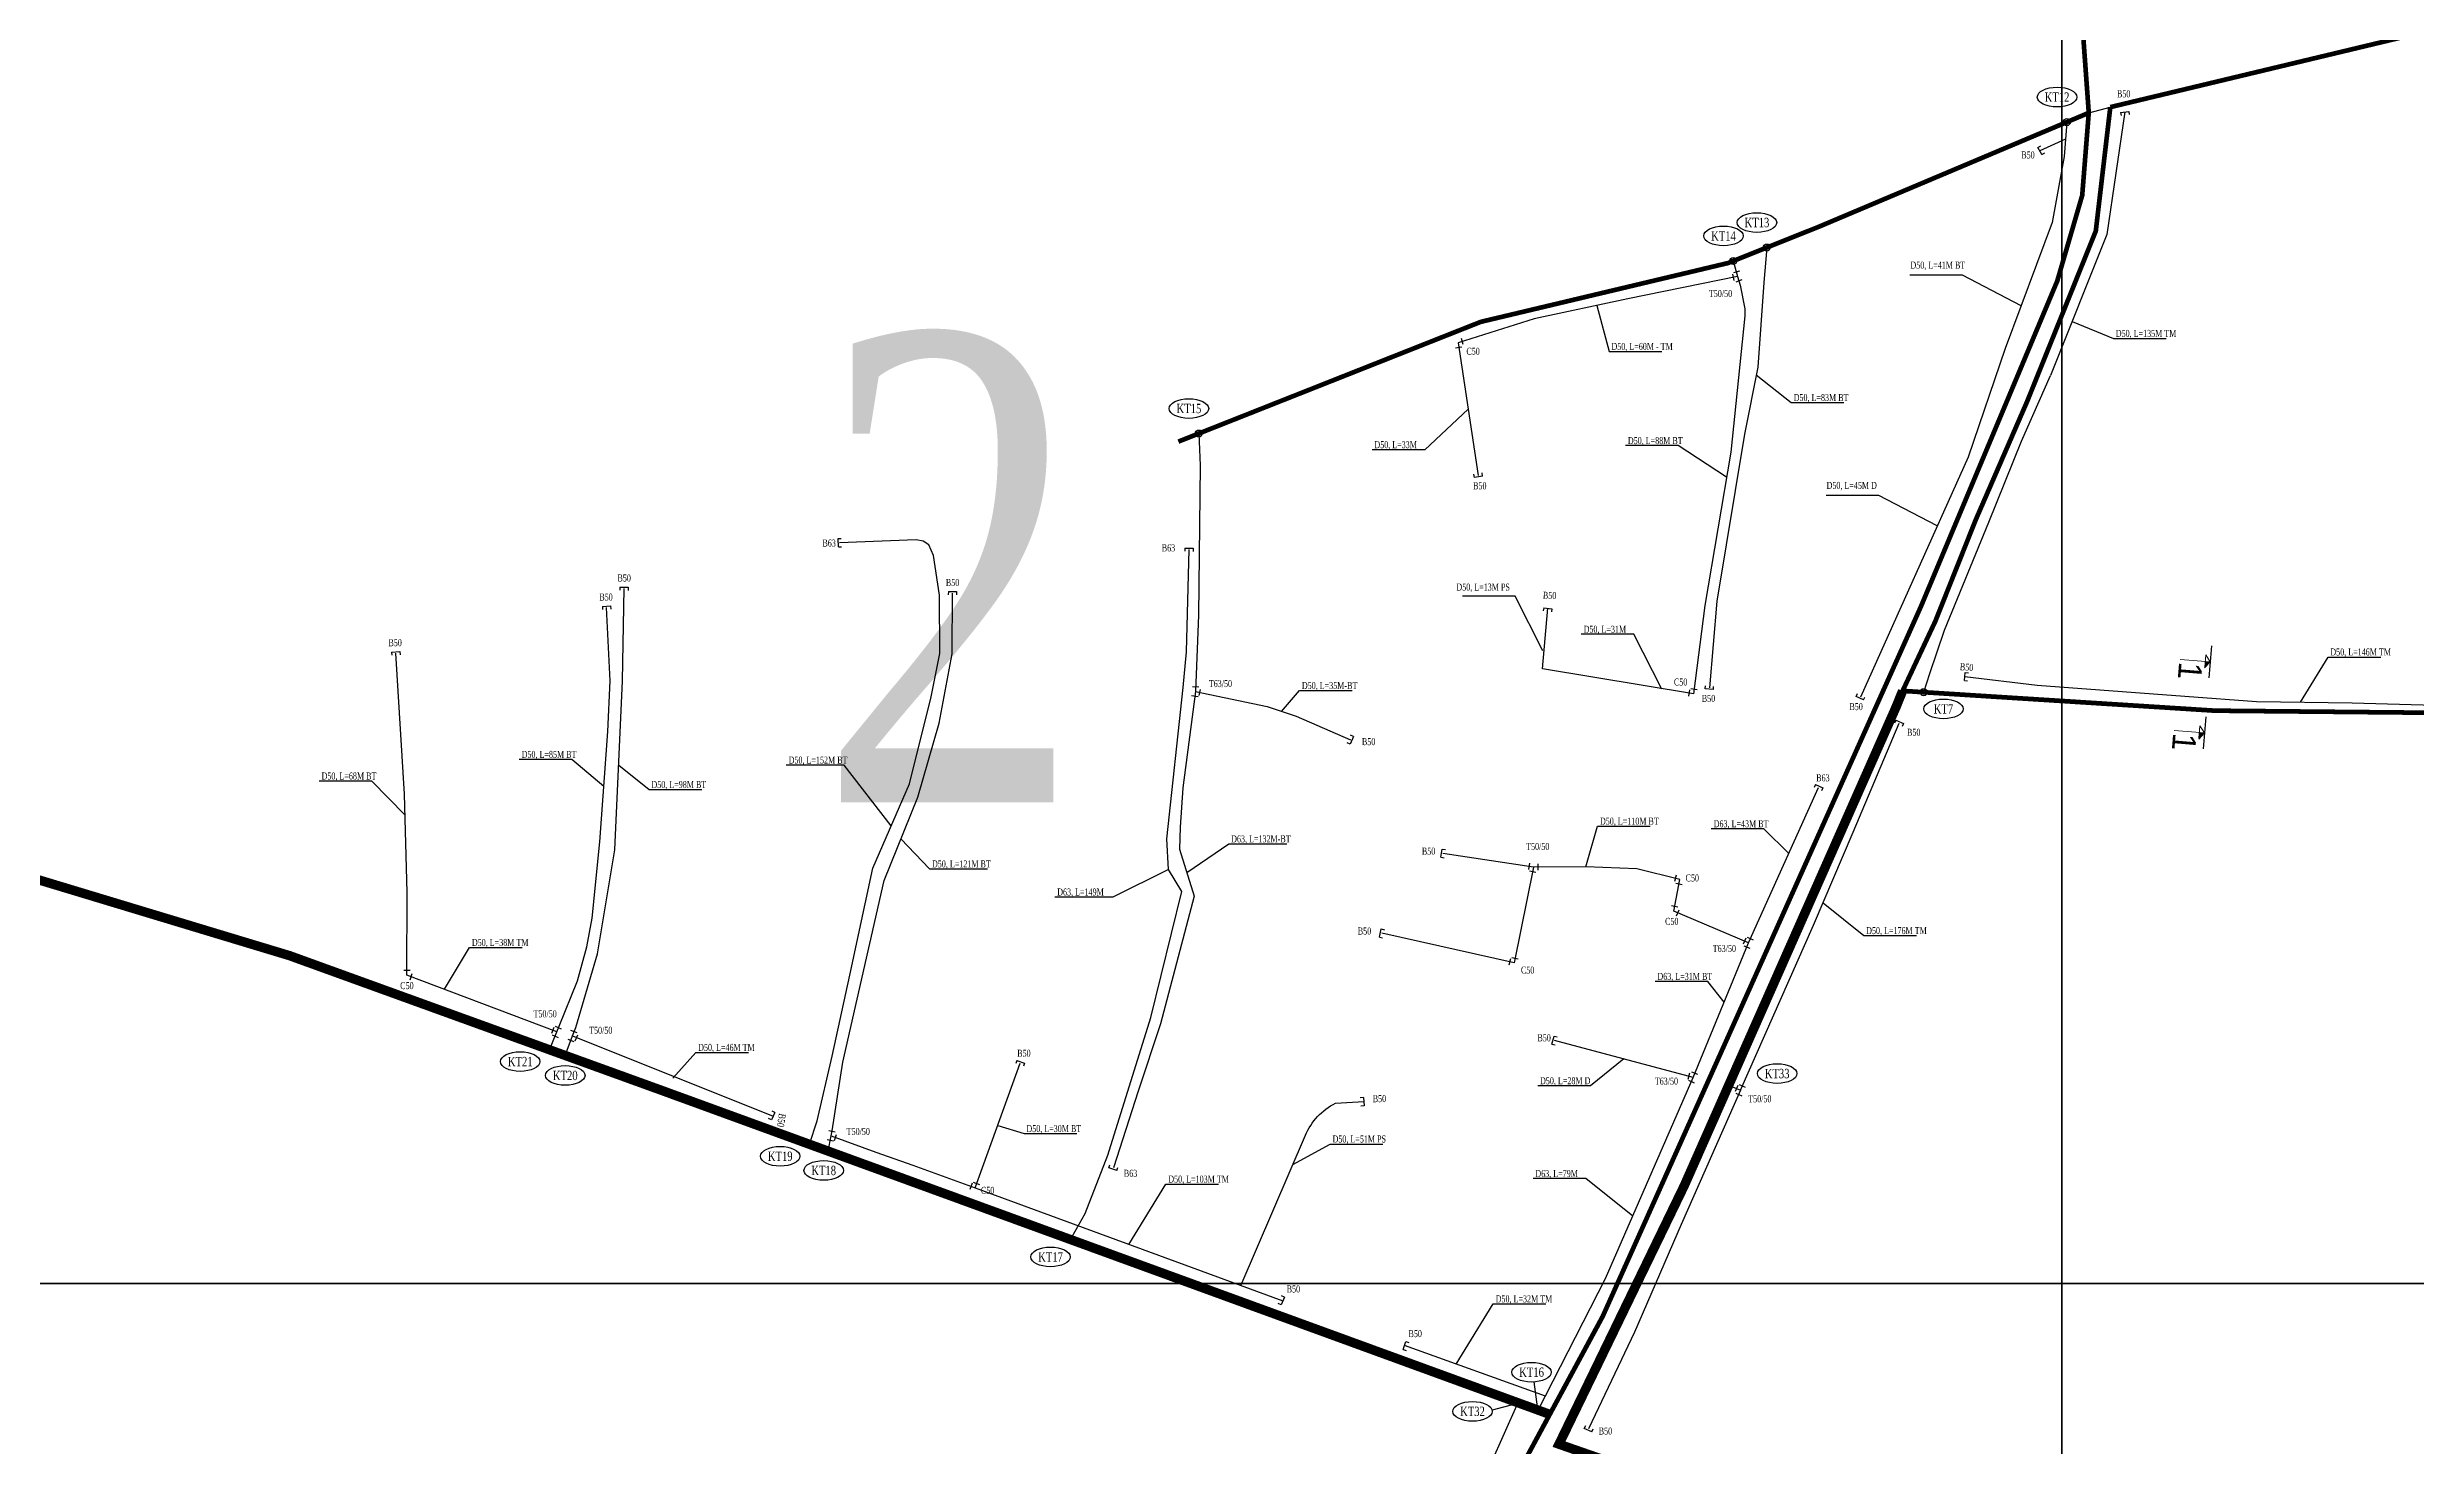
# Model space of a CAD drawing. Extents: x 549410 to 552487, y 2340860 to 2344743.
# Drawn here: x 550603 to 551109, y 2344142 to 2344441 of the extents above; entities that cross this region are included whole.
import ezdxf
from ezdxf.enums import TextEntityAlignment as Align

# ---------------------------------------------------------------- set-up
doc = ezdxf.new("R2010")
doc.units = 0
doc.header["$MEASUREMENT"] = 0
doc.linetypes.add('DASHED', pattern=[0.75, 0.5, -0.25])
for name, color, linetype in [('110', 5, 'DASHED'), ('160', 5, 'DASHED'), ('315', 5, 'DASHED'), ('50', 2, 'Continuous'), ('63', 1, 'Continuous'), ('90', 5, 'DASHED'), ('ten dai khoi thuy', 210, 'Continuous'), ('Text D-L', 7, 'Continuous'), ('Text phu kien', 2, 'Continuous')]:
    doc.layers.add(name, color=color, linetype=linetype)
doc.layers.add('MC', color=7, linetype='Continuous', lineweight=13)
doc.styles.add('HH', font='VHHELS.TTF')
doc.styles.add('style1', font='VHTIME.TTF', dxfattribs={"width": 0.75})
doc.styles.add('Text', font='vntimeh.shx', dxfattribs={"width": 0.75, "bigfont": 'vn.shx'})
doc.styles.add('TextNode', font='vntimeh1.shx', dxfattribs={"width": 0.7, "bigfont": 'vn.shx'})

# ---------------------------------------------------------------- blocks, each defined once
blk = doc.blocks.new('pt')
at = {"color": 3, "linetype": 'Continuous'}
blk.add_line((0.96, -0.69), (0.96, 0.69), dxfattribs=at)
blk = doc.blocks.new('bit')
at = {"color": 3, "linetype": 'Continuous'}
for points in [[(-0.3, -0.88), (-0.3, 0.88)], [(-0.3, 0.88), (0.39, 0.88)], [(-0.3, -0.88), (0.39, -0.88)]]:
    blk.add_lwpolyline(points, dxfattribs=at)
blk = doc.blocks.new('Daudai')
at = {"layer": 'ten dai khoi thuy', "color": 3}
blk.add_circle((0, 0), 0.75, dxfattribs=at)
blk = doc.blocks.new('Mc1-1')
at = {"layer": 'MC'}
for points in [[(-7.04, -0.89), (-8.44, 0.21), (-8.43, -0.89)], [(8.21, -0.89), (6.81, 0.21), (6.81, -0.89)]]:
    blk.add_hatch(color=256, dxfattribs=at).paths.add_polyline_path(points)
at = {"layer": '63'}
for points in [[(-11.87, 0.21), (-5, 0.21)], [(3.37, 0.21), (10.24, 0.21)]]:
    blk.add_lwpolyline(points, dxfattribs=at)
at = {"layer": 'MC'}
for p, q in [((-8.44, 0.21), (-9.83, -0.9)), ((-8.44, 0.21), (-8.42, -6.23)), ((-8.44, 0.21), (-7.04, -0.89)), ((6.81, 0.21), (5.41, -0.9)), ((6.81, 0.21), (6.82, -6.23)), ((6.81, 0.21), (8.21, -0.89)), ((-9.83, -0.9), (-7.23, -0.89)), ((5.41, -0.9), (8.01, -0.89))]:
    blk.add_line(p, q, dxfattribs=at)
at = {"style": 'HH'}
for p in [(-7.97, -6.42), (7.27, -6.42)]:
    blk.add_text('1', height=5, rotation=0.112, dxfattribs=at).set_placement(p)

msp = doc.modelspace()

# ---------------------------------------------------------------- linework, layer by layer
at = {"layer": '110', "ltscale": 10, "const_width": 1}
msp.add_lwpolyline([(551043.68, 2344428.28), (551110.26, 2344444.21), (551171.63, 2344452.99), (551215.34, 2344470.31), (551229.61, 2344474.69), (551249.09, 2344477.59), (551297.05, 2344471.15), (551368.89, 2344448.02), (551436.34, 2344423.48), (551454.5, 2344416.65), (551457.58, 2344410.71)], dxfattribs=at)
at = {"layer": '110', "color": 4, "ltscale": 10, "const_width": 2}
msp.add_lwpolyline([(550923.93, 2344149.12), (550734.54, 2344218.18), (550654.69, 2344247.08), (550530.57, 2344284.57), (550480.68, 2344292.86), (550439.73, 2344284.77), (550406.04, 2344276.72), (550395.94, 2344270.61), (550390.1, 2344259), (550384.59, 2344235.02), (550380.61, 2344171.83), (550379.96, 2344143.4)], dxfattribs=at)
at = {"layer": '160', "ltscale": 10, "const_width": 1}
msp.add_lwpolyline([(551043.68, 2344428.28), (551040.58, 2344401.82), (551025.95, 2344365.51), (551014.91, 2344340.1), (551006.29, 2344318.47), (550999.31, 2344303.62)], dxfattribs=at)
at = {"layer": '160', "ltscale": 10}
msp.add_lwpolyline([(551039.08, 2344427.06), (551043.68, 2344428.28)], dxfattribs=at)
at = {"layer": '315', "color": 6, "ltscale": 10, "const_width": 1}
msp.add_lwpolyline([(551034.23, 2344742.31), (551035.22, 2344707.64), (551028.55, 2344696.61), (551031.81, 2344612.49), (551037.5, 2344448.91), (551039.08, 2344427.06), (551037.68, 2344409.44), (551032.34, 2344391.13), (551003.22, 2344321.63), (550935.24, 2344170.05), (550883.64, 2344074.56), (550876.18, 2344059.8), (550783.23, 2343775.03), (550713.27, 2343548.31), (550697.22, 2343496.46), (550617.71, 2342998.78)], dxfattribs=at)
at = {"layer": '50', "ltscale": 10}
for points in [[(551034.39, 2344425.08), (551033.82, 2344417.77), (551031.25, 2344403.62), (551021.2, 2344376.71), (551013.31, 2344353.52), (550990.3, 2344302.31)], [(550970.28, 2344398.29), (550969.66, 2344390.85), (550968.35, 2344372.77), (550965.56, 2344358.46), (550959.61, 2344322.81), (550958.03, 2344304.26)], [(550963.13, 2344395.43), (550964.06, 2344392.13)], [(550964.06, 2344392.13), (550940.63, 2344387.34), (550920.61, 2344383.05), (550904.33, 2344377.94)], [(550964.06, 2344392.13), (550964.58, 2344390.27), (550965.61, 2344385.17), (550965.61, 2344383.68), (550962.64, 2344354.63), (550957.07, 2344321.85), (550954.6, 2344302.98)], [(550904.33, 2344377.94), (550908.64, 2344349.64)], [(551005.15, 2344307.34), (551008.26, 2344316.59), (551017.73, 2344339.65), (551024.73, 2344356.92), (551030.93, 2344370.99)], [(550765.75, 2344206.8), (550767.39, 2344211.79), (550770.62, 2344225.63), (550774.38, 2344242.91), (550779.34, 2344265.74), (550787.14, 2344283.8), (550791.78, 2344302.38), (550793.59, 2344311.63), (550793.58, 2344324.06), (550792.3, 2344332.51), (550791.26, 2344334.84), (550790.04, 2344335.59), (550788.55, 2344335.89), (550772.22, 2344335.27)], [(550715.13, 2344229.92), (550715.83, 2344231.76), (550720.49, 2344247.45), (550724.22, 2344269.68), (550725.85, 2344305.76), (550726.16, 2344325.48)], [(550770.43, 2344208.6), (550770.63, 2344209.64), (550772.88, 2344224.34), (550781.73, 2344263.14), (550788.91, 2344280.91), (550793.51, 2344296.7), (550796.26, 2344311.55), (550796.32, 2344324.52)], [(550711.81, 2344230.78), (550712.32, 2344232), (550716.21, 2344241.73), (550718.22, 2344248.95), (550719.33, 2344255.09), (550721.02, 2344271.41), (550722.66, 2344294.93), (550723.19, 2344305.76), (550722.42, 2344321.41)], [(550679.78, 2344242.93), (550679.83, 2344260.58), (550679.29, 2344281.58), (550677.41, 2344311.67)], [(550954.6, 2344302.98), (550922.39, 2344308.31)], [(551003.81, 2344303.33), (551005.15, 2344307.34)], [(551012.6, 2344306.69), (551028.07, 2344304.87), (551059.6, 2344302.49), (551074.94, 2344301.36), (551095.36, 2344301.08)], [(550848.23, 2344303.47), (550863.53, 2344300.25), (550869.75, 2344298.23), (550881.38, 2344293.18)], [(550964.69, 2344218.33), (550980.3, 2344253.57), (550988.71, 2344273.48), (550998.54, 2344296.75)], [(550920.46, 2344265.99), (550901.11, 2344268.92)], [(550920.46, 2344265.99), (550916.3, 2344245.54)], [(550951.69, 2344263.36), (550942.56, 2344265.59), (550931.61, 2344266.06), (550920.46, 2344265.99)], [(550950.41, 2344256.61), (550951.69, 2344263.36)], [(550966.42, 2344249.81), (550950.41, 2344256.61)], [(550916.3, 2344245.54), (550888.02, 2344251.85)], [(550711.81, 2344230.78), (550679.78, 2344242.93)], [(550710.21, 2344226.99), (550711.81, 2344230.78)], [(550713.56, 2344225.77), (550715.13, 2344229.92)], [(550715.13, 2344229.92), (550758.02, 2344212.78)], [(550954.56, 2344221.08), (550924.91, 2344228.96)], [(550801.17, 2344197.49), (550810.81, 2344224.12)], [(550964.69, 2344218.33), (550952.03, 2344189.7), (550942.01, 2344166.7), (550932.23, 2344146.03)], [(550962.14, 2344219.44), (550964.69, 2344218.33)], [(550769.8, 2344205.33), (550770.43, 2344208.6)], [(550770.43, 2344208.6), (550779.93, 2344205.11), (550787.87, 2344202.37), (550801.17, 2344197.49)], [(550917.12, 2344151.6), (550908.37, 2344131.94), (550892.88, 2344100.5), (550872.67, 2344063.19)]]:
    msp.add_lwpolyline(points, dxfattribs=at)
at = {"layer": '50'}
for points in [[(551046.76, 2344427.26), (551042.92, 2344401.06), (551030.93, 2344370.99)], [(551034.1, 2344421.42), (551028.65, 2344418.92)], [(551095.36, 2344301.08), (551135.75, 2344299.94), (551156.96, 2344289.2)], [(550801.17, 2344197.49), (550866.87, 2344173.35)], [(550923.01, 2344153.01), (550892.89, 2344163.82)]]:
    msp.add_lwpolyline(points, dxfattribs=at)
at = {"layer": '50', "color": 1}
msp.add_lwpolyline([(550922.39, 2344308.31), (550923.5, 2344321.27)], dxfattribs=at)
at = {"layer": '50'}
msp.add_lwpolyline([(550857.97, 2344176.8), (550871.71, 2344208.72, -0.17669), (550878.16, 2344215.56), (550884.19, 2344215.91)], format="xyb", dxfattribs=at)
at = {"layer": '63', "color": 6}
for points in [[(550848.93, 2344358.57), (550849.27, 2344351.74), (550848.9, 2344319.82), (550848.23, 2344303.47)], [(550823.38, 2344189.74), (550824.67, 2344192.03), (550829.52, 2344204.46), (550838.7, 2344233.85), (550845.34, 2344260.79), (550842.44, 2344265.46), (550842.14, 2344272.01), (550845.59, 2344304.31), (550846.33, 2344311.96), (550846.86, 2344333.8)], [(550848.23, 2344303.47), (550845.51, 2344282.88), (550844.94, 2344274.53), (550844.84, 2344269.84), (550847.96, 2344259.8), (550840.77, 2344232.54), (550836.02, 2344218.14), (550830.69, 2344201.75)], [(550821.53, 2344186.46), (550823.38, 2344189.74)]]:
    msp.add_lwpolyline(points, dxfattribs=at)
at = {"layer": '63', "color": 6, "ltscale": 10}
for points in [[(550966.42, 2344249.81), (550981.36, 2344283)], [(550954.56, 2344221.08), (550966.42, 2344249.81)], [(550921.48, 2344150.01), (550935.82, 2344178.16), (550954.56, 2344221.08)]]:
    msp.add_lwpolyline(points, dxfattribs=at)
at = {"layer": '90', "ltscale": 10}
for points, const_width in [([(551039.08, 2344427.06), (550981.33, 2344402.7), (550962, 2344394.98), (550909.21, 2344382.43), (550844.58, 2344356.85)], 1), ([(550999.31, 2344303.62), (550997.92, 2344300.2), (550952.63, 2344197.89), (550925.9, 2344142.75), (550997.76, 2344117.71), (551091.91, 2344082.45)], 2), ([(550999.31, 2344303.62), (551066.03, 2344299.39), (551113.79, 2344298.93), (551135.53, 2344296.37), (551170.95, 2344278.91), (551233.91, 2344240.62), (551338.72, 2344190)], 1)]:
    msp.add_lwpolyline(points, dxfattribs=dict(at, const_width=const_width))
at = {"layer": 'DEFPOINTS'}
for points in [[(551033.35, 2344177.08), (550558.32, 2344177.08), (550558.32, 2344483.75), (551033.35, 2344483.75)], [(551508.37, 2344177.08), (551033.35, 2344177.08), (551033.35, 2344483.75), (551508.37, 2344483.75)], [(551033.35, 2343870.41), (550558.32, 2343870.41), (550558.32, 2344177.08), (551033.35, 2344177.08)], [(551508.37, 2343870.41), (551033.35, 2343870.41), (551033.35, 2344177.08), (551508.37, 2344177.08)]]:
    msp.add_lwpolyline(points, close=True, dxfattribs=at)
at = {"layer": 'ten dai khoi thuy', "color": 3, "linetype": 'ByBlock'}
for points in [[(550921.32, 2344150.75), (550920.6, 2344156.04)], [(550916.44, 2344151.29), (550911.6, 2344150.03)]]:
    msp.add_lwpolyline(points, dxfattribs=at)
for centre in [(551032.3, 2344430.43), (550968.19, 2344403.64), (550961.04, 2344400.78), (550846.84, 2344363.92), (551008.03, 2344299.78), (550703.98, 2344224.47), (550713.6, 2344221.49), (550972.51, 2344221.9), (550759.52, 2344204.23), (550768.81, 2344201.21), (550817.28, 2344182.75), (550920.04, 2344158.12), (550907.42, 2344149.76)]:
    msp.add_ellipse(centre, major_axis=(-4.22, 0), ratio=0.497929, dxfattribs=at)
at = {"layer": 'Text D-L', "color": 9}
for points in [[(551024.62, 2344385.87), (551012.11, 2344392.39), (551000.86, 2344392.39)], [(550933.95, 2344385.91), (550936.61, 2344376.1), (550947.86, 2344376.1)], [(551035.52, 2344382.51), (551044.35, 2344378.88), (551055.6, 2344378.88)], [(550968.03, 2344371.13), (550975.53, 2344365.18), (550986.78, 2344365.18)], [(550906.49, 2344363.79), (550897.21, 2344355.12), (550885.96, 2344355.12)], [(550961.72, 2344349.23), (550951.36, 2344355.99), (550940.11, 2344355.99)], [(551006.71, 2344338.83), (550994.2, 2344345.35), (550982.95, 2344345.35)], [(551084.32, 2344301.22), (551090.19, 2344310.85), (551101.44, 2344310.85)], [(550866.64, 2344299.24), (550870.47, 2344303.68), (550881.72, 2344303.68)], [(550721.84, 2344283.17), (550715.03, 2344288.98), (550703.78, 2344288.98)], [(550679.41, 2344277.09), (550672.29, 2344284.36), (550661.04, 2344284.36)], [(550725.04, 2344287.72), (550731.51, 2344282.54), (550742.76, 2344282.54)], [(550783.24, 2344274.77), (550773.2, 2344287.76), (550760.82, 2344287.76)], [(550931.61, 2344266.06), (550934.15, 2344274.72), (550945.4, 2344274.72)], [(550975, 2344268.87), (550969.69, 2344274.17), (550958.44, 2344274.17)], [(550785.32, 2344272.02), (550791.45, 2344265.59), (550803.82, 2344265.59)], [(550846.4, 2344264.82), (550855.36, 2344270.94), (550867.74, 2344270.94)], [(550842.44, 2344265.46), (550830.58, 2344259.59), (550818.2, 2344259.59)], [(550982.33, 2344258.38), (550991.02, 2344251.35), (551002.27, 2344251.35)], [(550687.79, 2344239.89), (550693.15, 2344248.82), (550704.4, 2344248.82)], [(550961.18, 2344237.12), (550957.68, 2344241.57), (550946.43, 2344241.57)], [(550736.58, 2344220.89), (550741.49, 2344226.41), (550752.74, 2344226.41)], [(550939.73, 2344225.02), (550932.6, 2344219.29), (550921.35, 2344219.29)], [(550805.99, 2344210.81), (550811.62, 2344209.07), (550822.87, 2344209.07)], [(550869.01, 2344202.45), (550877.02, 2344206.85), (550888.27, 2344206.85)], [(550834.02, 2344185.42), (550841.93, 2344198.28), (550853.18, 2344198.28)], [(550941.64, 2344191.48), (550931.6, 2344199.47), (550920.35, 2344199.47)], [(550903.96, 2344159.84), (550911.87, 2344172.7), (550923.12, 2344172.7)]]:
    msp.add_lwpolyline(points, dxfattribs=at)
at = {"layer": 'Text D-L', "color": 1}
for points in [[(550922.46, 2344312.15), (550916.52, 2344323.85), (550905.27, 2344323.85)], [(550947.84, 2344304), (550941.91, 2344315.7), (550930.66, 2344315.7)]]:
    msp.add_lwpolyline(points, dxfattribs=at)

# ---------------------------------------------------------------- block references
at = {"layer": '50'}
for name, p, rotation in [('bit', (551046.8, 2344426.97), 276.6335991947615), ('bit', (551028.91, 2344419.06), 29.45166416959407), ('pt', (550964.06, 2344392.13), 190.4890931967294), ('pt', (550964.06, 2344392.13), 104.8267545497093), ('pt', (550964.06, 2344392.13), 290.0297860099924), ('pt', (550904.33, 2344377.94), 278.6587712232283), ('pt', (550904.33, 2344377.94), 17.42663910036648), ('bit', (550908.64, 2344349.64), 98.65892326066451), ('bit', (550772.22, 2344335.27), 2.182967918081114), ('bit', (550846.86, 2344333.8), 268.6169901050729), ('bit', (550726.16, 2344325.48), 269.1090175133193), ('bit', (550796.32, 2344324.52), 269.7270023889986), ('bit', (550722.42, 2344321.41), 272.8297529495607), ('bit', (550923.46, 2344320.97), 262.4738512312546), ('bit', (550677.41, 2344311.67), 273.5884371071809), ('pt', (550848.23, 2344303.47), 87.67208509916405), ('pt', (550848.23, 2344303.47), 348.1313922859011), ('pt', (550954.6, 2344302.98), 170.5935616027288), ('pt', (550954.6, 2344302.98), 82.53371298969998), ('bit', (550958.03, 2344304.26), 85.12621473179377), ('bit', (551012.9, 2344306.66), 354.1812476394533), ('pt', (550848.23, 2344303.47), 262.469053638881), ('bit', (550990.3, 2344302.31), 65.80327487334986), ('bit', (550881.38, 2344293.18), 156.5233945517018), ('bit', (550998.54, 2344296.75), 247.0885912574306), ('bit', (550981.36, 2344283), 245.76420282462), ('bit', (550901.11, 2344268.92), 351.409733149711), ('pt', (550920.46, 2344265.99), 171.4098852013558), ('pt', (550920.46, 2344265.99), 258.4880201033357), ('pt', (550920.46, 2344265.99), 0.346871184779745), ('pt', (550951.69, 2344263.36), 166.2655222755775), ('pt', (550951.69, 2344263.36), 259.2306882098707), ('pt', (550950.41, 2344256.61), 79.2308402563807), ('pt', (550950.41, 2344256.61), 336.9976930789394), ('bit', (550888.02, 2344251.85), 347.4159406676027), ('pt', (550966.42, 2344249.81), 156.9978451309999), ('pt', (550966.42, 2344249.81), 247.5654626947003), ('pt', (550966.42, 2344249.81), 65.76435486684804), ('pt', (550679.78, 2344242.93), 89.83676407433357), ('pt', (550679.78, 2344242.93), 339.2287423257399), ('pt', (550916.3, 2344245.54), 167.4160927141928), ('pt', (550916.3, 2344245.54), 78.48817214656813), ('pt', (550711.81, 2344230.78), 159.2288943815589), ('pt', (550711.81, 2344230.78), 247.1524006328517), ('pt', (550711.81, 2344230.78), 67.15255268992024), ('pt', (550715.13, 2344229.92), 249.2443531101392), ('pt', (550715.13, 2344229.92), 69.24450517445713), ('pt', (550715.13, 2344229.92), 336.6347122094182), ('bit', (550924.91, 2344228.96), 345.1177935819027), ('bit', (550810.81, 2344224.12), 250.0968216884413), ('pt', (550954.56, 2344221.08), 165.1179456158356), ('pt', (550954.56, 2344221.08), 246.4172377133549), ('pt', (550954.56, 2344221.08), 67.5656147405817), ('pt', (550964.69, 2344218.33), 156.3796329170736), ('pt', (550964.69, 2344218.33), 246.1537899752646), ('pt', (550964.69, 2344218.33), 66.10627850290199), ('bit', (550757.75, 2344212.91), 154.0912069837485), ('bit', (550883.89, 2344215.88), 185.2339806732489), ('pt', (550770.43, 2344208.6), 259.0908404066374), ('pt', (550770.43, 2344208.6), 79.0909924422425), ('pt', (550770.43, 2344208.6), 339.8219411446224), ('bit', (550830.69, 2344201.75), 71.98956768613996), ('pt', (550801.17, 2344197.49), 159.8592762317996), ('pt', (550801.17, 2344197.49), 70.09697372645743), ('bit', (550866.6, 2344173.47), 156.5276651315641), ('bit', (550893.17, 2344163.73), 342.6874915901314), ('bit', (550932.23, 2344146.03), 64.66028871520359)]:
    msp.add_blockref(name, p, dxfattribs=dict(at, rotation=rotation))
at = {"layer": '63', "rotation": 265.2120815372263}
msp.add_blockref('Mc1-1', (551064.13, 2344301.44), dxfattribs=at)
at = {"layer": 'ten dai khoi thuy'}
for p in [(551034.39, 2344425.08), (550963.13, 2344395.43), (550970.28, 2344398.29), (550848.93, 2344358.57), (551003.81, 2344303.33), (550710.21, 2344227.04), (550713.56, 2344225.77), (550962.16, 2344219.43), (550765.75, 2344206.8), (550769.8, 2344205.33), (550821.53, 2344186.46), (550917.12, 2344151.6), (550921.48, 2344150.01)]:
    msp.add_blockref('Daudai', p, dxfattribs=at)

# ---------------------------------------------------------------- texts
at = {"layer": 'DEFPOINTS', "style": 'style1', "width": 0.75}
msp.add_text('2', height=100, dxfattribs=at).set_placement((550795.83, 2344330.41), align=Align.MIDDLE)
at = {"layer": 'ten dai khoi thuy', "color": 2, "style": 'TextNode', "width": 0.75}
for s, p in [('kt12', (551032.3, 2344430.43)), ('kt14', (550961.04, 2344400.78)), ('kt13', (550968.19, 2344403.64)), ('kt15', (550846.84, 2344363.92)), ('kt7', (551008.03, 2344299.78)), ('kt21', (550703.98, 2344224.47)), ('kt33', (550972.51, 2344221.9)), ('kt20', (550713.6, 2344221.49)), ('kt19', (550759.52, 2344204.23)), ('kt18', (550768.81, 2344201.21)), ('kt17', (550817.28, 2344182.75)), ('kt16', (550920.04, 2344158.12)), ('kt32', (550907.42, 2344149.76))]:
    msp.add_text(s, height=2, dxfattribs=at).set_placement(p, align=Align.MIDDLE)
at = {"layer": 'Text D-L', "color": 1, "style": 'Text', "width": 0.75}
for s, p in [('D50, L=41m bt', (551000.98, 2344393.34)), ('D50, L=135m tm', (551044.85, 2344378.76)), ('D50, L=60m - tm', (550937.11, 2344375.98)), ('D50, L=83m bt', (550976.03, 2344365.06)), ('D50, L=33m', (550886.46, 2344355)), ('D50, L=88m bt', (550940.61, 2344355.87)), ('D50, L=45m d', (550983.06, 2344346.3)), ('D50, L=13m ps', (550903.98, 2344324.59)), ('D50, L=31m', (550931.16, 2344315.58)), ('D50, L=146m tm', (551090.69, 2344310.73)), ('D50, L=35m-bt', (550870.97, 2344303.56)), ('D50, L=85m bt', (550704.28, 2344288.86)), ('D50, L=152m bt', (550761.32, 2344287.64)), ('D50, L=68m bt', (550661.54, 2344284.24)), ('D50, L=98m bt', (550732.01, 2344282.42)), ('D50, L=110m bt', (550934.65, 2344274.6)), ('D63, L=43m bt', (550958.94, 2344274.05)), ('D63, L=132m-BT', (550855.86, 2344270.82)), ('D50, L=121m bt', (550791.95, 2344265.47)), ('D50, L=176m tm', (550991.52, 2344251.23)), ('D50, L=38m tm', (550693.65, 2344248.7)), ('D63, L=31m bt', (550946.93, 2344241.45)), ('D50, L=46m tm', (550741.99, 2344226.29)), ('D50, L=28m d', (550921.85, 2344219.17)), ('D50, L=30m bt', (550812.12, 2344208.95)), ('D50, L=51m ps', (550877.52, 2344206.73)), ('D50, L=103m tm', (550842.43, 2344198.16)), ('D63, L=79m', (550920.85, 2344199.35)), ('D50, L=32m tm', (550912.37, 2344172.58))]:
    msp.add_text(s, height=1.5, dxfattribs=at).set_placement(p, align=Align.BOTTOM_LEFT)
at = {"layer": 'Text D-L', "color": 4, "style": 'Text', "width": 0.75}
msp.add_text('D63, L=149m', height=1.5, dxfattribs=at).set_placement((550818.7, 2344259.47), align=Align.BOTTOM_LEFT)
at = {"layer": 'Text phu kien', "color": 4, "style": 'Text', "width": 0.75}
for s, p in [('B50', (551046.54, 2344431.12)), ('B50', (551026.09, 2344418.07)), ('T50/50', (550960.41, 2344388.48)), ('C50', (550907.55, 2344376.14)), ('B50', (550908.98, 2344347.42)), ('B63', (550769.97, 2344335.19)), ('B63', (550842.47, 2344334.16)), ('B50', (550722.31, 2344323.66)), ('B50', (550726.19, 2344327.73)), ('B50', (550796.34, 2344326.77)), ('B50', (550677.26, 2344313.91)), ('T63/50', (550853.57, 2344305.18)), ('C50', (550951.88, 2344305.52)), ('B50', (550957.84, 2344302.02)), ('B50', (550989.38, 2344300.26)), ('B50', (550885.23, 2344292.78)), ('B50', (551001.69, 2344294.78)), ('B63', (550982.28, 2344285.05)), ('B50', (550898.04, 2344269.39)), ('T50/50', (550921.36, 2344270.4)), ('C50', (550954.37, 2344263.67)), ('B50', (550884.35, 2344252.34)), ('C50', (550949.99, 2344254.4)), ('T63/50', (550961.23, 2344248.62)), ('C50', (550919.2, 2344243.99)), ('C50', (550679.77, 2344240.68)), ('T50/50', (550709.3, 2344234.66)), ('T50/50', (550721.18, 2344231.14)), ('B50', (550922.73, 2344229.54)), ('B50', (550811.58, 2344226.24)), ('T63/50', (550948.85, 2344220.28)), ('T50/50', (550968.81, 2344216.52)), ('T50/50', (550776.2, 2344209.53)), ('C50', (550803.83, 2344196.96)), ('B63', (550834.36, 2344200.6)), ('B50', (550869.16, 2344175.9)), ('B50', (550895.18, 2344166.36)), ('B50', (550935.82, 2344145.56))]:
    msp.add_text(s, height=1.5, dxfattribs=at).set_placement(p, align=Align.MIDDLE_CENTER)
for rotation, p in [(358.4698, (550923.9, 2344324.01)), (355.1808, (551012.98, 2344308.69)), (260.6858, (550759.78, 2344211.92)), (0.3764, (550887.54, 2344216.54))]:
    msp.add_text('B50', height=1.5, rotation=rotation, dxfattribs=at).set_placement(p, align=Align.MIDDLE_CENTER)

doc.saveas('drawing.dxf')
